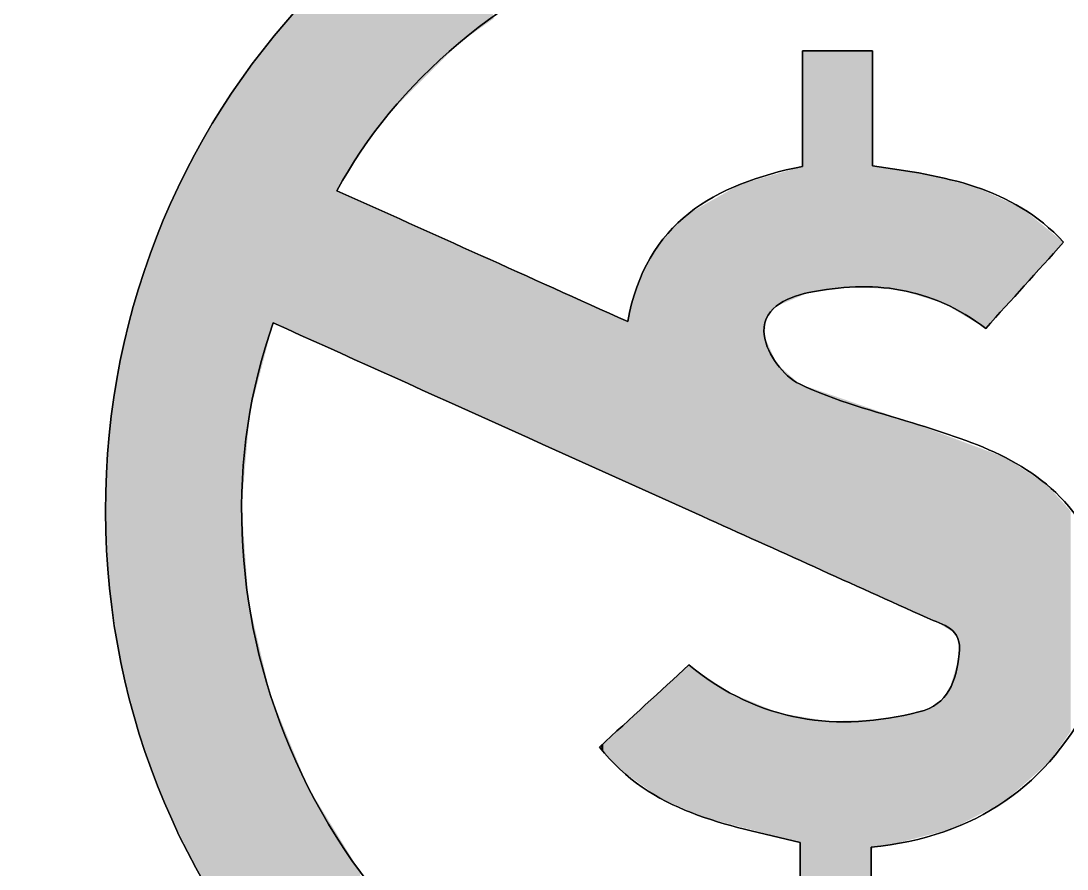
# Model space of a CAD drawing. Extents: x -1 to 338, y -185 to -55.
# Drawn here: x 317.4 to 323.65, y -64.82 to -59.75 of the extents above; entities that cross this region are included whole.
import ezdxf

# ---------------------------------------------------------------- set-up
doc = ezdxf.new("R2010")
doc.units = 0
doc.layers.add('CALQUE_1', color=7, linetype='CONTINUOUS')

# ---------------------------------------------------------------- blocks, each defined once
blk = doc.blocks.new('*U7')
at = {"layer": 'CALQUE_1', "color": 7}
for points in [[(320.0708, -59.8483), (320.0163, -58.8839), (320.0708, -58.8506)], [(320.0708, -59.8483), (320.0708, -58.8506), (320.2255, -59.7391)], [(320.0163, -59.8868), (319.8734, -58.9709), (320.0163, -58.8839)], [(320.0163, -59.8868), (320.0163, -58.8839), (320.0708, -59.8483)], [(319.8588, -60.0453), (319.8345, -58.998), (319.8588, -58.9798)], [(319.8734, -60.0306), (319.8588, -58.9798), (319.8734, -58.9709)], [(319.8588, -60.0453), (319.8588, -58.9798), (319.8734, -60.0306)], [(319.8734, -60.0306), (319.8734, -58.9709), (320.0163, -59.8868)], [(319.8345, -60.0698), (319.6027, -59.172), (319.8345, -58.998)], [(319.8345, -60.0698), (319.8345, -58.998), (319.8588, -60.0453)], [(319.5302, -60.3999), (319.5167, -59.2365), (319.5302, -59.2264)], [(319.6027, -60.3031), (319.5302, -59.2264), (319.6027, -59.172)], [(319.5302, -60.3999), (319.5302, -59.2264), (319.6027, -60.3031)], [(319.6027, -60.3031), (319.6027, -59.172), (319.8345, -60.0698)], [(319.5167, -60.4179), (319.4328, -59.3131), (319.5167, -59.2365)], [(319.5167, -60.4179), (319.5167, -59.2365), (319.5302, -60.3999)], [(319.4301, -60.5345), (319.2901, -59.4434), (319.4301, -59.3156)], [(319.4328, -60.5299), (319.4301, -59.3156), (319.4328, -59.3131)], [(319.4301, -60.5345), (319.4301, -59.3156), (319.4328, -60.5299)], [(319.4328, -60.5299), (319.4328, -59.3131), (319.5167, -60.4179)], [(319.2901, -61.7274), (319.2137, -59.5132), (319.2901, -59.4434)], [(319.2901, -60.7663), (319.2901, -59.4434), (319.4301, -60.5345)], [(319.2015, -61.6874), (319.1166, -59.6183), (319.2015, -59.5244)], [(319.2137, -61.693), (319.2015, -59.5244), (319.2137, -59.5132)], [(319.2015, -61.6874), (319.2015, -59.5244), (319.2137, -61.693)], [(319.2137, -61.693), (319.2137, -59.5132), (319.2901, -61.7274)], [(319.1166, -61.6492), (318.9263, -59.8289), (319.1166, -59.6183)], [(319.1166, -61.6492), (319.1166, -59.6183), (319.2015, -61.6874)], [(318.9096, -61.5558), (318.8939, -59.8698), (318.9096, -59.8487)], [(318.9153, -61.5584), (318.9096, -59.8487), (318.9153, -59.8411)], [(318.9096, -61.5558), (318.9096, -59.8487), (318.9153, -61.5584)], [(318.9263, -61.5634), (318.9153, -59.8411), (318.9263, -59.8289)], [(318.9153, -61.5584), (318.9153, -59.8411), (318.9263, -61.5634)], [(318.9263, -61.5634), (318.9263, -59.8289), (319.1166, -61.6492)], [(318.8939, -61.6156), (318.7699, -60.0368), (318.8939, -59.8698)], [(318.8939, -61.6156), (318.8939, -59.8698), (318.9096, -61.5558)], [(322.0707, -61.3906), (322.0707, -59.9314), (322.0968, -61.3797)], [(322.0968, -61.3797), (322.0707, -59.9314), (322.0968, -59.9314)], [(322.0968, -61.3797), (322.0968, -59.9314), (322.1076, -61.3752)], [(322.1076, -61.3752), (322.0968, -59.9314), (322.1076, -59.9314)], [(322.1076, -61.3752), (322.1076, -59.9314), (322.1522, -61.3697)], [(322.1522, -61.3697), (322.1076, -59.9314), (322.1522, -59.9314)], [(322.1522, -61.3697), (322.1522, -59.9314), (322.1892, -61.3651)], [(322.1892, -61.3651), (322.1522, -59.9314), (322.1892, -59.9314)], [(322.1892, -61.3651), (322.1892, -59.9314), (322.2294, -61.3601)], [(322.2294, -61.3601), (322.1892, -59.9314), (322.2294, -59.9314)], [(322.2294, -61.3601), (322.2294, -59.9314), (322.3529, -61.3447)], [(322.3529, -61.3447), (322.2294, -59.9314), (322.3529, -59.9314)], [(322.3529, -61.3447), (322.3529, -59.9314), (322.3706, -61.3425)], [(322.3706, -61.3425), (322.3529, -59.9314), (322.3706, -59.9314)], [(322.3706, -61.3425), (322.3706, -59.9314), (322.3739, -61.3421)], [(322.3739, -61.3421), (322.3706, -59.9314), (322.3739, -59.9314)], [(322.3739, -61.3421), (322.3739, -59.9314), (322.3766, -61.3418)], [(322.3766, -61.3418), (322.3739, -59.9314), (322.3766, -59.9314)], [(322.3766, -61.3418), (322.3766, -59.9314), (322.3862, -61.3406)], [(322.3862, -61.3406), (322.3766, -59.9314), (322.3862, -59.9314)], [(322.3862, -61.3406), (322.3862, -59.9314), (322.4656, -61.3462)], [(322.4656, -61.3462), (322.3862, -59.9314), (322.4656, -59.9314)], [(322.4656, -61.3462), (322.4656, -59.9314), (322.4782, -61.3471)], [(322.4782, -61.3471), (322.4656, -59.9314), (322.4782, -59.9314)], [(322.4782, -61.3471), (322.4782, -59.9314), (322.4797, -61.3472)], [(322.4797, -61.3472), (322.4782, -59.9314), (322.4797, -59.9314)], [(322.4797, -61.3472), (322.4797, -59.9314), (322.4892, -61.3479)], [(322.4892, -61.3479), (322.4797, -59.9314), (322.4892, -59.9314)], [(318.7699, -62.0901), (318.762, -60.0475), (318.7699, -60.0368)], [(318.7699, -62.0901), (318.7699, -60.0368), (318.8939, -61.6156)], [(318.7207, -65.2445), (318.6699, -60.1715), (318.7207, -60.1031)], [(318.762, -62.1799), (318.7207, -60.1031), (318.762, -60.0475)], [(318.7207, -62.6491), (318.7207, -60.1031), (318.762, -62.1799)], [(318.762, -62.1799), (318.762, -60.0475), (318.7699, -62.0901)], [(318.6602, -65.161), (318.4469, -60.5387), (318.6602, -60.1845)], [(318.6699, -65.1768), (318.6602, -60.1845), (318.6699, -60.1715)], [(318.6602, -65.161), (318.6602, -60.1845), (318.6699, -65.1768)], [(318.6699, -65.1768), (318.6699, -60.1715), (318.7207, -65.2445)], [(318.4469, -64.8104), (318.4386, -60.5525), (318.4469, -60.5387)], [(318.4469, -64.8104), (318.4469, -60.5387), (318.6602, -65.161)], [(318.4386, -64.7933), (318.2594, -60.9285), (318.4386, -60.5525)], [(318.4386, -64.7933), (318.4386, -60.5525), (318.4469, -64.8104)], [(321.9132, -61.4563), (321.8955, -60.6716), (321.9132, -60.6666)], [(321.9155, -61.4553), (321.9132, -60.6666), (321.9155, -60.6659)], [(321.9132, -61.4563), (321.9132, -60.6666), (321.9155, -61.4553)], [(321.9177, -61.4544), (321.9155, -60.6659), (321.9177, -60.6653)], [(321.9155, -61.4553), (321.9155, -60.6659), (321.9177, -61.4544)], [(321.9282, -61.45), (321.9177, -60.6653), (321.9282, -60.6623)], [(321.9177, -61.4544), (321.9177, -60.6653), (321.9282, -61.45)], [(322.0397, -61.4035), (321.9282, -60.6623), (322.0397, -60.6306)], [(321.9282, -61.45), (321.9282, -60.6623), (322.0397, -61.4035)], [(322.0528, -61.3981), (322.0397, -60.6306), (322.0528, -60.6268)], [(322.0397, -61.4035), (322.0397, -60.6306), (322.0528, -61.3981)], [(322.0558, -61.3968), (322.0528, -60.6268), (322.0558, -60.626)], [(322.0528, -61.3981), (322.0528, -60.6268), (322.0558, -61.3968)], [(322.0707, -61.3906), (322.0558, -60.626), (322.0707, -60.6218)], [(322.0558, -61.3968), (322.0558, -60.626), (322.0707, -61.3906)], [(322.4892, -61.3479), (322.4892, -60.6181), (322.4943, -61.3482)], [(322.4943, -61.3482), (322.4892, -60.6181), (322.4943, -60.6189)], [(322.4943, -61.3482), (322.4943, -60.6189), (322.5392, -61.3514)], [(322.5392, -61.3514), (322.4943, -60.6189), (322.5392, -60.626)], [(322.5392, -61.3514), (322.5392, -60.626), (322.5947, -61.3554)], [(322.5947, -61.3554), (322.5392, -60.626), (322.5947, -60.6348)], [(322.5947, -61.3554), (322.5947, -60.6348), (322.656, -61.3597)], [(322.656, -61.3597), (322.5947, -60.6348), (322.656, -60.6445)], [(322.656, -61.3597), (322.656, -60.6445), (322.6976, -61.3726)], [(322.6976, -61.3726), (322.656, -60.6445), (322.6976, -60.6511)], [(322.6976, -61.3726), (322.6976, -60.6511), (322.7197, -61.3794)], [(322.7197, -61.3794), (322.6976, -60.6511), (322.7197, -60.6546)], [(322.7197, -61.3794), (322.7197, -60.6546), (322.7278, -61.3819)], [(322.7278, -61.3819), (322.7197, -60.6546), (322.7278, -60.6558)], [(322.7278, -61.3819), (322.7278, -60.6558), (322.7462, -61.3876)], [(322.7462, -61.3876), (322.7278, -60.6558), (322.7462, -60.6587)], [(322.7462, -61.3876), (322.7462, -60.6587), (322.7703, -61.395)], [(322.7703, -61.395), (322.7462, -60.6587), (322.7703, -60.6626)], [(322.7703, -61.395), (322.7703, -60.6626), (322.7721, -61.3956)], [(322.7721, -61.3956), (322.7703, -60.6626), (322.7721, -60.6629)], [(322.7721, -61.3956), (322.7721, -60.6629), (322.7977, -61.4035)], [(322.7977, -61.4035), (322.7721, -60.6629), (322.7977, -60.6669)], [(322.7977, -61.4035), (322.7977, -60.6669), (322.8029, -61.4051)], [(322.8029, -61.4051), (322.7977, -60.6669), (322.8029, -60.6677)], [(322.8029, -61.4051), (322.8029, -60.6677), (322.8061, -61.4061)], [(322.8061, -61.4061), (322.8029, -60.6677), (322.8061, -60.6685)], [(322.8061, -61.4061), (322.8061, -60.6685), (322.8209, -61.4107)], [(322.8209, -61.4107), (322.8061, -60.6685), (322.8209, -60.6723)], [(321.7006, -62.8142), (321.6354, -60.7641), (321.7006, -60.7272)], [(321.711, -62.8189), (321.7006, -60.7272), (321.711, -60.7242)], [(321.7006, -62.8142), (321.7006, -60.7272), (321.711, -62.8189)], [(321.8427, -62.8784), (321.711, -60.7242), (321.8427, -60.6867)], [(321.711, -62.8189), (321.711, -60.7242), (321.8427, -62.8784)], [(321.8538, -61.5316), (321.8427, -60.6867), (321.8538, -60.6835)], [(321.8427, -61.6365), (321.8427, -60.6867), (321.8538, -61.5316)], [(321.8905, -61.4851), (321.8538, -60.6835), (321.8905, -60.6731)], [(321.8538, -61.5316), (321.8538, -60.6835), (321.8905, -61.4851)], [(321.8955, -61.4787), (321.8905, -60.6731), (321.8955, -60.6716)], [(321.8905, -61.4851), (321.8905, -60.6731), (321.8955, -61.4787)], [(321.8955, -61.4787), (321.8955, -60.6716), (321.9132, -61.4563)], [(322.8209, -61.4107), (322.8209, -60.6723), (322.8279, -61.4128)], [(322.8279, -61.4128), (322.8209, -60.6723), (322.8279, -60.674)], [(322.8279, -61.4128), (322.8279, -60.674), (322.8369, -61.4156)], [(322.8369, -61.4156), (322.8279, -60.674), (322.8369, -60.6763)], [(322.8369, -61.4156), (322.8369, -60.6763), (322.8692, -61.4256)], [(322.8692, -61.4256), (322.8369, -60.6763), (322.8692, -60.6844)], [(322.8692, -61.4256), (322.8692, -60.6844), (322.8862, -61.4308)], [(322.8862, -61.4308), (322.8692, -60.6844), (322.8862, -60.6887)], [(322.8862, -61.4308), (322.8862, -60.6887), (322.9158, -61.44)], [(322.9158, -61.44), (322.8862, -60.6887), (322.9158, -60.6962)], [(322.9158, -61.44), (322.9158, -60.6962), (322.9453, -61.4576)], [(322.9453, -61.4576), (322.9158, -60.6962), (322.9453, -60.7036)], [(322.9453, -61.4576), (322.9453, -60.7036), (322.963, -61.4682)], [(322.963, -61.4682), (322.9453, -60.7036), (322.963, -60.708)], [(322.963, -61.4682), (322.963, -60.708), (322.9795, -61.4781)], [(322.9795, -61.4781), (322.963, -60.708), (322.9795, -60.7122)], [(322.9795, -61.4781), (322.9795, -60.7122), (323.0028, -61.492)], [(323.0028, -61.492), (322.9795, -60.7122), (323.0028, -60.7181)], [(323.0028, -61.492), (323.0028, -60.7181), (323.0064, -61.4942)], [(323.0064, -61.4942), (323.0028, -60.7181), (323.0064, -60.719)], [(323.0064, -61.4942), (323.0064, -60.719), (323.0672, -61.5306)], [(323.0672, -61.5306), (323.0064, -60.719), (323.0672, -60.7343)], [(319.2901, -61.7274), (319.2901, -60.7663), (319.4301, -61.7905)], [(319.4301, -61.7905), (319.2901, -60.7663), (319.4301, -60.8293)], [(321.5965, -62.7672), (321.5399, -60.8181), (321.5965, -60.7861)], [(321.6354, -62.7848), (321.5965, -60.7861), (321.6354, -60.7641)], [(321.5965, -62.7672), (321.5965, -60.7861), (321.6354, -62.7848)], [(321.6354, -62.7848), (321.6354, -60.7641), (321.7006, -62.8142)], [(323.0672, -61.5306), (323.0672, -60.7343), (323.1025, -61.5517)], [(323.1025, -61.5517), (323.0672, -60.7343), (323.1025, -60.7432)], [(323.1025, -61.5517), (323.1025, -60.7432), (323.1644, -61.5887)], [(323.1644, -61.5887), (323.1025, -60.7432), (323.1644, -60.7714)], [(323.1644, -61.5887), (323.1644, -60.7714), (323.2462, -61.4984)], [(323.2462, -61.4984), (323.1644, -60.7714), (323.2462, -60.8088)], [(319.4301, -61.7905), (319.4301, -60.8293), (319.4328, -61.7917)], [(319.4328, -61.7917), (319.4301, -60.8293), (319.4328, -60.8306)], [(319.4328, -61.7917), (319.4328, -60.8306), (319.5167, -61.8295)], [(319.5167, -61.8295), (319.4328, -60.8306), (319.5167, -60.8683)], [(321.4829, -62.716), (321.4709, -60.8571), (321.4829, -60.8503)], [(321.4919, -62.72), (321.4829, -60.8503), (321.4919, -60.8452)], [(321.4829, -62.716), (321.4829, -60.8503), (321.4919, -62.72)], [(321.5399, -62.7417), (321.4919, -60.8452), (321.5399, -60.8181)], [(321.4919, -62.72), (321.4919, -60.8452), (321.5399, -62.7417)], [(321.5399, -62.7417), (321.5399, -60.8181), (321.5965, -62.7672)], [(323.2462, -61.4984), (323.2462, -60.8088), (323.2687, -61.4735)], [(323.2687, -61.4735), (323.2462, -60.8088), (323.2687, -60.8191)], [(323.2687, -61.4735), (323.2687, -60.8191), (323.2792, -61.4619)], [(323.2792, -61.4619), (323.2687, -60.8191), (323.2792, -60.8239)], [(323.2792, -61.4619), (323.2792, -60.8239), (323.2828, -61.458)], [(323.2828, -61.458), (323.2792, -60.8239), (323.2828, -60.8255)], [(323.2828, -61.458), (323.2828, -60.8255), (323.3122, -61.4255)], [(323.3122, -61.4255), (323.2828, -60.8255), (323.3122, -60.839)], [(323.3122, -61.4255), (323.3122, -60.839), (323.3807, -61.35)], [(323.3807, -61.35), (323.3122, -60.839), (323.3807, -60.8703)], [(319.5167, -61.8295), (319.5167, -60.8683), (319.5302, -61.8356)], [(319.5302, -61.8356), (319.5167, -60.8683), (319.5302, -60.8744)], [(319.5302, -61.8356), (319.5302, -60.8744), (319.6027, -61.8683)], [(319.6027, -61.8683), (319.5302, -60.8744), (319.6027, -60.907)], [(319.6027, -61.8683), (319.6027, -60.907), (319.8345, -61.9728)], [(319.8345, -61.9728), (319.6027, -60.907), (319.8345, -61.0114)], [(321.3749, -62.6672), (321.2651, -61.0225), (321.3749, -60.9179)], [(321.3887, -62.6735), (321.3749, -60.9179), (321.3887, -60.9047)], [(321.3749, -62.6672), (321.3749, -60.9179), (321.3887, -62.6735)], [(321.3914, -62.6747), (321.3887, -60.9047), (321.3914, -60.9021)], [(321.3887, -62.6735), (321.3887, -60.9047), (321.3914, -62.6747)], [(321.3923, -62.6751), (321.3914, -60.9021), (321.3923, -60.9016)], [(321.3914, -62.6747), (321.3914, -60.9021), (321.3923, -62.6751)], [(321.4209, -62.688), (321.3923, -60.9016), (321.4209, -60.8854)], [(321.3923, -62.6751), (321.3923, -60.9016), (321.4209, -62.688)], [(321.4307, -62.6924), (321.4209, -60.8854), (321.4307, -60.8799)], [(321.4209, -62.688), (321.4209, -60.8854), (321.4307, -62.6924)], [(321.452, -62.702), (321.4307, -60.8799), (321.452, -60.8678)], [(321.4307, -62.6924), (321.4307, -60.8799), (321.452, -62.702)], [(321.4709, -62.7105), (321.452, -60.8678), (321.4709, -60.8571)], [(321.452, -62.702), (321.452, -60.8678), (321.4709, -62.7105)], [(321.4709, -62.7105), (321.4709, -60.8571), (321.4829, -62.716)], [(323.3807, -61.35), (323.3807, -60.8703), (323.4172, -61.3097)], [(323.4172, -61.3097), (323.3807, -60.8703), (323.4172, -60.9002)], [(323.4172, -61.3097), (323.4172, -60.9002), (323.5272, -61.1883)], [(323.5272, -61.1883), (323.4172, -60.9002), (323.5272, -60.9904)], [(318.2526, -64.4029), (318.1096, -61.3386), (318.2526, -60.9427)], [(318.2594, -64.4215), (318.2526, -60.9427), (318.2594, -60.9285)], [(318.2526, -64.4029), (318.2526, -60.9427), (318.2594, -64.4215)], [(318.2594, -64.4215), (318.2594, -60.9285), (318.4386, -64.7933)], [(319.8345, -61.9728), (319.8345, -61.0114), (319.8588, -61.9837)], [(319.8588, -61.9837), (319.8345, -61.0114), (319.8588, -61.0223)], [(319.8588, -61.9837), (319.8588, -61.0223), (319.8734, -61.9903)], [(319.8734, -61.9903), (319.8588, -61.0223), (319.8734, -61.0289)], [(319.8734, -61.9903), (319.8734, -61.0289), (320.0163, -62.0547)], [(320.0163, -62.0547), (319.8734, -61.0289), (320.0163, -61.0932)], [(321.2628, -62.6167), (321.2298, -61.0718), (321.2628, -61.0257)], [(321.2651, -62.6177), (321.2628, -61.0257), (321.2651, -61.0225)], [(321.2628, -62.6167), (321.2628, -61.0257), (321.2651, -62.6177)], [(321.2651, -62.6177), (321.2651, -61.0225), (321.3749, -62.6672)], [(323.5272, -61.1883), (323.5272, -60.9904), (323.5449, -61.1687)], [(323.5449, -61.1687), (323.5272, -60.9904), (323.5449, -61.005)], [(323.5449, -61.1687), (323.5449, -61.005), (323.63, -61.0748)], [(320.0163, -62.0547), (320.0163, -61.0932), (320.0708, -62.0793)], [(320.0708, -62.0793), (320.0163, -61.0932), (320.0708, -61.1178)], [(321.2188, -62.5969), (321.1607, -61.1684), (321.2188, -61.0872)], [(321.2298, -62.6018), (321.2188, -61.0872), (321.2298, -61.0718)], [(321.2188, -62.5969), (321.2188, -61.0872), (321.2298, -62.6018)], [(321.2298, -62.6018), (321.2298, -61.0718), (321.2628, -62.6167)], [(320.0708, -62.0793), (320.0708, -61.1178), (320.2255, -62.1491)], [(320.2255, -62.1491), (320.0708, -61.1178), (320.2255, -61.1874)], [(321.1607, -62.5706), (321.1521, -61.187), (321.1607, -61.1684)], [(321.1607, -62.5706), (321.1607, -61.1684), (321.2188, -62.5969)], [(320.2255, -62.1491), (320.2255, -61.1874), (320.2413, -62.1562)], [(320.2413, -62.1562), (320.2255, -61.1874), (320.2413, -61.1945)], [(320.2413, -62.1562), (320.2413, -61.1945), (320.3299, -62.1961)], [(320.3299, -62.1961), (320.2413, -61.1945), (320.3299, -61.2344)], [(321.1521, -62.5668), (321.0856, -61.3313), (321.1521, -61.187)], [(321.1521, -62.5668), (321.1521, -61.187), (321.1607, -62.5706)], [(320.3299, -62.1961), (320.3299, -61.2344), (320.5156, -62.2798)], [(320.5156, -62.2798), (320.3299, -61.2344), (320.5156, -61.318)], [(318.1043, -63.9917), (317.9996, -61.7672), (318.1043, -61.3532)], [(318.1096, -64.0121), (318.1043, -61.3532), (318.1096, -61.3386)], [(318.1043, -63.9917), (318.1043, -61.3532), (318.1096, -64.0121)], [(318.1096, -64.0121), (318.1096, -61.3386), (318.2526, -64.4029)], [(320.5156, -62.2798), (320.5156, -61.318), (320.6118, -62.3232)], [(320.6118, -62.3232), (320.5156, -61.318), (320.6118, -61.3613)], [(321.0804, -62.5344), (321.0422, -61.4875), (321.0804, -61.3427)], [(321.0856, -62.5368), (321.0804, -61.3427), (321.0856, -61.3313)], [(321.0804, -62.5344), (321.0804, -61.3427), (321.0856, -62.5368)], [(321.0856, -62.5368), (321.0856, -61.3313), (321.1521, -62.5668)], [(320.6118, -62.3232), (320.6118, -61.3613), (320.6148, -62.3245)], [(320.6148, -62.3245), (320.6118, -61.3613), (320.6148, -61.3627)], [(320.6148, -62.3245), (320.6148, -61.3627), (320.6316, -62.3321)], [(320.6316, -62.3321), (320.6148, -61.3627), (320.6316, -61.3702)], [(320.6316, -62.3321), (320.6316, -61.3702), (320.8648, -62.4373)], [(320.8648, -62.4373), (320.6316, -61.3702), (320.8648, -61.4752)], [(320.8648, -62.4373), (320.8648, -61.4752), (320.8728, -62.4409)], [(320.8728, -62.4409), (320.8648, -61.4752), (320.8728, -61.4788)], [(320.8728, -62.4409), (320.8728, -61.4788), (320.8801, -62.4441)], [(320.8801, -62.4441), (320.8728, -61.4788), (320.8801, -61.4821)], [(320.8801, -62.4441), (320.8801, -61.4821), (320.9106, -62.4579)], [(320.9106, -62.4579), (320.8801, -61.4821), (320.9106, -61.4958)], [(320.9106, -62.4579), (320.9106, -61.4958), (320.9164, -62.4605)], [(320.9164, -62.4605), (320.9106, -61.4958), (320.9164, -61.4985)], [(320.9164, -62.4605), (320.9164, -61.4985), (320.9802, -62.4893)], [(320.9802, -62.4893), (320.9164, -61.4985), (320.9802, -61.5272)], [(320.9802, -62.4893), (320.9802, -61.5272), (321.0243, -62.5091)], [(321.0243, -62.5091), (320.9802, -61.5272), (321.0243, -61.547)], [(321.0307, -62.512), (321.0263, -61.5479), (321.0307, -61.531)], [(321.0422, -62.5172), (321.0307, -61.531), (321.0422, -61.4875)], [(321.0307, -62.512), (321.0307, -61.531), (321.0422, -62.5172)], [(321.0422, -62.5172), (321.0422, -61.4875), (321.0804, -62.5344)], [(321.0243, -62.5091), (321.0243, -61.547), (321.0263, -62.51)], [(321.0263, -62.51), (321.0243, -61.547), (321.0263, -61.5479)], [(321.0263, -62.51), (321.0263, -61.5479), (321.0307, -62.512)], [(321.8427, -62.8784), (321.8427, -61.6365), (321.8538, -62.8834)], [(321.8538, -62.8834), (321.8427, -61.6365), (321.8538, -61.6609)], [(321.8538, -62.8834), (321.8538, -61.6609), (321.8905, -62.8999)], [(321.8905, -62.8999), (321.8538, -61.6609), (321.8905, -61.7412)], [(317.996, -63.561), (317.9316, -62.2131), (317.996, -61.7815)], [(317.9996, -63.5845), (317.996, -61.7815), (317.9996, -61.7672)], [(317.996, -63.561), (317.996, -61.7815), (317.9996, -63.5845)], [(317.9996, -63.5845), (317.9996, -61.7672), (318.1043, -63.9917)], [(321.8905, -62.8999), (321.8905, -61.7412), (321.8955, -62.9022)], [(321.8955, -62.9022), (321.8905, -61.7412), (321.8955, -61.7523)], [(321.8955, -62.9022), (321.8955, -61.7523), (321.9132, -62.9102)], [(321.9132, -62.9102), (321.8955, -61.7523), (321.9132, -61.7911)], [(321.9132, -62.9102), (321.9132, -61.7911), (321.9155, -62.9113)], [(321.9155, -62.9113), (321.9132, -61.7911), (321.9155, -61.7962)], [(321.9155, -62.9113), (321.9155, -61.7962), (321.9177, -62.9122)], [(321.9177, -62.9122), (321.9155, -61.7962), (321.9177, -61.8008)], [(321.9177, -62.9122), (321.9177, -61.8008), (321.9282, -62.917)], [(321.9282, -62.917), (321.9177, -61.8008), (321.9282, -61.8102)], [(321.9282, -62.917), (321.9282, -61.8102), (322.0397, -62.9674)], [(322.0397, -62.9674), (321.9282, -61.8102), (322.0397, -61.9092)], [(322.0397, -62.9674), (322.0397, -61.9092), (322.0528, -62.9733)], [(322.0528, -62.9733), (322.0397, -61.9092), (322.0528, -61.9208)], [(322.0528, -62.9733), (322.0528, -61.9208), (322.0558, -62.9746)], [(322.0558, -62.9746), (322.0528, -61.9208), (322.0558, -61.9218)], [(322.0558, -62.9746), (322.0558, -61.9218), (322.0707, -62.9814)], [(322.0707, -62.9814), (322.0558, -61.9218), (322.0707, -61.927)], [(322.0707, -62.9814), (322.0707, -61.927), (322.0968, -62.9932)], [(322.0968, -62.9932), (322.0707, -61.927), (322.0968, -61.936)], [(322.0968, -62.9932), (322.0968, -61.936), (322.1076, -62.9981)], [(322.1076, -62.9981), (322.0968, -61.936), (322.1076, -61.9397)], [(322.1076, -62.9981), (322.1076, -61.9397), (322.1522, -63.0182)], [(322.1522, -63.0182), (322.1076, -61.9397), (322.1522, -61.9551)], [(322.1522, -63.0182), (322.1522, -61.9551), (322.1892, -63.0349)], [(322.1892, -63.0349), (322.1522, -61.9551), (322.1892, -61.9678)], [(322.1892, -63.0349), (322.1892, -61.9678), (322.2294, -63.0531)], [(322.2294, -63.0531), (322.1892, -61.9678), (322.2294, -61.9816)], [(322.2294, -63.0531), (322.2294, -61.9816), (322.3529, -63.1089)], [(322.3529, -63.1089), (322.2294, -61.9816), (322.3529, -62.0242)], [(322.3529, -63.1089), (322.3529, -62.0242), (322.3706, -63.1169)], [(322.3706, -63.1169), (322.3529, -62.0242), (322.3706, -62.0303)], [(322.3706, -63.1169), (322.3706, -62.0303), (322.3739, -63.1184)], [(322.3739, -63.1184), (322.3706, -62.0303), (322.3739, -62.0315)], [(322.3739, -63.1184), (322.3739, -62.0315), (322.3766, -63.1196)], [(322.3766, -63.1196), (322.3739, -62.0315), (322.3766, -62.0324)], [(322.3766, -63.1196), (322.3766, -62.0324), (322.3862, -63.124)], [(322.3862, -63.124), (322.3766, -62.0324), (322.3862, -62.0357)], [(322.3862, -63.124), (322.3862, -62.0357), (322.4656, -63.1599)], [(322.4656, -63.1599), (322.3862, -62.0357), (322.4656, -62.0631)], [(322.4656, -63.1599), (322.4656, -62.0631), (322.4782, -63.1656)], [(322.4782, -63.1656), (322.4656, -62.0631), (322.4782, -62.0674)], [(322.4782, -63.1656), (322.4782, -62.0674), (322.4797, -63.1662)], [(322.4797, -63.1662), (322.4782, -62.0674), (322.4797, -62.0679)], [(322.4797, -63.1662), (322.4797, -62.0679), (322.4892, -63.1705)], [(322.4892, -63.1705), (322.4797, -62.0679), (322.4892, -62.0712)], [(322.4892, -63.1705), (322.4892, -62.0712), (322.4943, -63.1728)], [(322.4943, -63.1728), (322.4892, -62.0712), (322.4943, -62.0729)], [(322.4943, -63.1728), (322.4943, -62.0729), (322.5392, -63.1931)], [(322.5392, -63.1931), (322.4943, -62.0729), (322.5392, -62.0884)], [(322.5392, -63.1931), (322.5392, -62.0884), (322.5947, -63.2182)], [(322.5947, -63.2182), (322.5392, -62.0884), (322.5947, -62.1075)], [(322.5947, -63.2182), (322.5947, -62.1075), (322.656, -63.2459)], [(322.656, -63.2459), (322.5947, -62.1075), (322.656, -62.1287)], [(322.656, -63.2459), (322.656, -62.1287), (322.6976, -63.2647)], [(322.6976, -63.2647), (322.656, -62.1287), (322.6976, -62.143)], [(322.6976, -63.2647), (322.6976, -62.143), (322.7197, -63.2747)], [(322.7197, -63.2747), (322.6976, -62.143), (322.7197, -62.1506)], [(322.7197, -63.2747), (322.7197, -62.1506), (322.7278, -63.2783)], [(322.7278, -63.2783), (322.7197, -62.1506), (322.7278, -62.1534)], [(322.7278, -63.2783), (322.7278, -62.1534), (322.7462, -63.2866)], [(322.7462, -63.2866), (322.7278, -62.1534), (322.7462, -62.1603)], [(322.7462, -63.2866), (322.7462, -62.1603), (322.7703, -63.2975)], [(322.7703, -63.2975), (322.7462, -62.1603), (322.7703, -62.1692)], [(317.9297, -63.1051), (317.9078, -62.6832), (317.9297, -62.2256)], [(317.9316, -63.1408), (317.9297, -62.2256), (317.9316, -62.2131)], [(317.9297, -63.1051), (317.9297, -62.2256), (317.9316, -63.1408)], [(317.9316, -63.1408), (317.9316, -62.2131), (317.996, -63.561)], [(322.7703, -63.2975), (322.7703, -62.1692), (322.7721, -63.2983)], [(322.7721, -63.2983), (322.7703, -62.1692), (322.7721, -62.1699)], [(322.7721, -63.2983), (322.7721, -62.1699), (322.7977, -63.3099)], [(322.7977, -63.3099), (322.7721, -62.1699), (322.7977, -62.1795)], [(322.7977, -63.3099), (322.7977, -62.1795), (322.8029, -63.3122)], [(322.8029, -63.3122), (322.7977, -62.1795), (322.8029, -62.1814)], [(322.8029, -63.3122), (322.8029, -62.1814), (322.8061, -63.3136)], [(322.8061, -63.3136), (322.8029, -62.1814), (322.8061, -62.1826)], [(322.8061, -63.3136), (322.8061, -62.1826), (322.8209, -63.3203)], [(322.8209, -63.3203), (322.8061, -62.1826), (322.8209, -62.1881)], [(322.8209, -63.3203), (322.8209, -62.1881), (322.8279, -63.3233)], [(322.8279, -63.3233), (322.8209, -62.1881), (322.8279, -62.1908)], [(322.8279, -63.3233), (322.8279, -62.1908), (322.8369, -63.3271)], [(322.8369, -63.3271), (322.8279, -62.1908), (322.8369, -62.1941)], [(322.8369, -63.3271), (322.8369, -62.1941), (322.8692, -63.3401)], [(322.8692, -63.3401), (322.8369, -62.1941), (322.8692, -62.2061)], [(322.8692, -63.3401), (322.8692, -62.2061), (322.8862, -63.3506)], [(322.8862, -63.3506), (322.8692, -62.2061), (322.8862, -62.2125)], [(322.8862, -63.3506), (322.8862, -62.2125), (322.9158, -63.3691)], [(322.9158, -63.3691), (322.8862, -62.2125), (322.9158, -62.2235)], [(322.9158, -63.3691), (322.9158, -62.2235), (322.9453, -63.3874)], [(322.9453, -63.3874), (322.9158, -62.2235), (322.9453, -62.2345)], [(322.9453, -63.3874), (322.9453, -62.2345), (322.963, -63.3983)], [(322.963, -63.3983), (322.9453, -62.2345), (322.963, -62.2411)], [(322.963, -63.3983), (322.963, -62.2411), (322.9795, -63.4086)], [(322.9795, -63.4086), (322.963, -62.2411), (322.9795, -62.2473)], [(322.9795, -63.4086), (322.9795, -62.2473), (323.0028, -63.462)], [(323.0028, -63.462), (322.9795, -62.2473), (323.0028, -62.256)], [(323.0028, -63.462), (323.0028, -62.256), (323.0064, -63.4703)], [(323.0064, -63.4703), (323.0028, -62.256), (323.0064, -62.2573)], [(323.0064, -64.555), (323.0064, -62.2573), (323.0672, -64.5233)], [(323.0672, -64.5233), (323.0064, -62.2573), (323.0672, -62.28)], [(323.0672, -64.5233), (323.0672, -62.28), (323.1025, -64.5048)], [(323.1025, -64.5048), (323.0672, -62.28), (323.1025, -62.2932)], [(323.1025, -64.5048), (323.1025, -62.2932), (323.1644, -64.4725)], [(323.1644, -64.4725), (323.1025, -62.2932), (323.1644, -62.3162)], [(323.1644, -64.4725), (323.1644, -62.3162), (323.2462, -64.4297)], [(323.2462, -64.4297), (323.1644, -62.3162), (323.2462, -62.3467)], [(323.2462, -64.4297), (323.2462, -62.3467), (323.2687, -64.4179)], [(323.2687, -64.4179), (323.2462, -62.3467), (323.2687, -62.3551)], [(323.2687, -64.4179), (323.2687, -62.3551), (323.2792, -64.4124)], [(323.2792, -64.4124), (323.2687, -62.3551), (323.2792, -62.3591)], [(323.2792, -64.4124), (323.2792, -62.3591), (323.2828, -64.4093)], [(323.2828, -64.4093), (323.2792, -62.3591), (323.2828, -62.3604)], [(323.2828, -64.4093), (323.2828, -62.3604), (323.3122, -64.3831)], [(323.3122, -64.3831), (323.2828, -62.3604), (323.3122, -62.3796)], [(323.3122, -64.3831), (323.3122, -62.3796), (323.3807, -64.3223)], [(323.3807, -64.3223), (323.3122, -62.3796), (323.3807, -62.4243)], [(323.3807, -64.3223), (323.3807, -62.4243), (323.4172, -64.2899)], [(323.4172, -64.2899), (323.3807, -62.4243), (323.4172, -62.4481)], [(323.4172, -64.2899), (323.4172, -62.4481), (323.5272, -64.1921)], [(323.5272, -64.1921), (323.4172, -62.4481), (323.5272, -62.5199)], [(323.5272, -64.1921), (323.5272, -62.5199), (323.5449, -64.1764)], [(323.5449, -64.1764), (323.5272, -62.5199), (323.5449, -62.5395)], [(323.5449, -64.1764), (323.5449, -62.5395), (323.63, -64.0554)], [(323.63, -64.0554), (323.5449, -62.5395), (323.63, -62.6338)], [(318.7207, -65.2445), (318.7207, -62.6491), (318.762, -65.2996)], [(318.762, -65.2996), (318.7207, -62.6491), (318.762, -63.2179)], [(323.63, -64.0554), (323.63, -62.6338), (323.6711, -63.9971)], [(323.6711, -63.9971), (323.63, -62.6338), (323.6711, -62.6792)], [(318.762, -65.2996), (318.762, -63.2179), (318.7699, -65.3101)], [(318.7699, -65.3101), (318.762, -63.2179), (318.7699, -63.2517)], [(318.7699, -65.3101), (318.7699, -63.2517), (318.8939, -65.4755)], [(318.8939, -65.4755), (318.7699, -63.2517), (318.8939, -63.7819)], [(323.0064, -64.555), (323.0028, -63.5634), (323.0064, -63.4703)], [(321.3887, -64.4681), (321.3749, -63.6134), (321.3887, -63.6007)], [(321.3887, -64.4681), (321.3887, -63.6007), (321.3914, -64.4693)], [(321.3914, -64.4693), (321.3887, -63.6007), (321.3914, -63.6025)], [(321.3914, -64.4693), (321.3914, -63.6025), (321.3923, -64.4697)], [(321.3923, -64.4697), (321.3914, -63.6025), (321.3923, -63.6032)], [(321.3923, -64.4697), (321.3923, -63.6032), (321.4209, -64.4822)], [(321.4209, -64.4822), (321.3923, -63.6032), (321.4209, -63.6228)], [(323.0028, -64.5569), (322.9795, -63.6393), (323.0028, -63.5634)], [(323.0028, -64.5569), (323.0028, -63.5634), (323.0064, -64.555)], [(321.3749, -64.4621), (321.2651, -63.7144), (321.3749, -63.6134)], [(321.3749, -64.4621), (321.3749, -63.6134), (321.3887, -64.4681)], [(321.4209, -64.4822), (321.4209, -63.6228), (321.4307, -64.4865)], [(321.4307, -64.4865), (321.4209, -63.6228), (321.4307, -63.63)], [(321.4307, -64.4865), (321.4307, -63.63), (321.452, -64.4957)], [(321.452, -64.4957), (321.4307, -63.63), (321.452, -63.6456)], [(321.452, -64.4957), (321.452, -63.6456), (321.4709, -64.504)], [(321.4709, -64.504), (321.452, -63.6456), (321.4709, -63.6595)], [(321.4709, -64.504), (321.4709, -63.6595), (321.4829, -64.5092)], [(321.4829, -64.5092), (321.4709, -63.6595), (321.4829, -63.6684)], [(322.9795, -64.5691), (322.963, -63.6931), (322.9795, -63.6393)], [(322.9795, -64.5691), (322.9795, -63.6393), (323.0028, -64.5569)], [(321.2628, -64.4132), (321.2298, -63.7469), (321.2628, -63.7165)], [(321.2651, -64.4142), (321.2628, -63.7165), (321.2651, -63.7144)], [(321.2628, -64.4132), (321.2628, -63.7165), (321.2651, -64.4142)], [(321.2651, -64.4142), (321.2651, -63.7144), (321.3749, -64.4621)], [(321.4829, -64.5092), (321.4829, -63.6684), (321.4919, -64.5116)], [(321.4919, -64.5116), (321.4829, -63.6684), (321.4919, -63.675)], [(321.4919, -64.5116), (321.4919, -63.675), (321.5399, -64.5241)], [(321.5399, -64.5241), (321.4919, -63.675), (321.5399, -63.7048)], [(321.5399, -64.5241), (321.5399, -63.7048), (321.5965, -64.5389)], [(321.5965, -64.5389), (321.5399, -63.7048), (321.5965, -63.7401)], [(322.963, -64.5778), (322.9453, -63.7507), (322.963, -63.6931)], [(322.963, -64.5778), (322.963, -63.6931), (322.9795, -64.5691)], [(318.8939, -65.4755), (318.8939, -63.7819), (318.9096, -65.4963)], [(318.9096, -65.4963), (318.8939, -63.7819), (318.9096, -63.8201)], [(321.2188, -64.394), (321.1607, -63.8105), (321.2188, -63.757)], [(321.2298, -64.3988), (321.2188, -63.757), (321.2298, -63.7469)], [(321.2188, -64.394), (321.2188, -63.757), (321.2298, -64.3988)], [(321.2298, -64.3988), (321.2298, -63.7469), (321.2628, -64.4132)], [(321.5965, -64.5389), (321.5965, -63.7401), (321.6354, -64.549)], [(321.6354, -64.549), (321.5965, -63.7401), (321.6354, -63.7642)], [(321.6354, -64.549), (321.6354, -63.7642), (321.7006, -64.566)], [(321.7006, -64.566), (321.6354, -63.7642), (321.7006, -63.7912)], [(321.7006, -64.566), (321.7006, -63.7912), (321.711, -64.5687)], [(321.711, -64.5687), (321.7006, -63.7912), (321.711, -63.7955)], [(322.9158, -64.59), (322.8862, -63.8213), (322.9158, -63.7859)], [(322.9453, -64.5823), (322.9158, -63.7859), (322.9453, -63.7507)], [(322.9158, -64.59), (322.9158, -63.7859), (322.9453, -64.5823)], [(322.9453, -64.5823), (322.9453, -63.7507), (322.963, -64.5778)], [(318.9096, -65.4963), (318.9096, -63.8201), (318.9153, -65.5039)], [(318.9153, -65.5039), (318.9096, -63.8201), (318.9153, -63.834)], [(318.9153, -65.5039), (318.9153, -63.834), (318.9263, -65.5185)], [(318.9263, -65.5185), (318.9153, -63.834), (318.9263, -63.8609)], [(321.1521, -64.3458), (321.0856, -63.8797), (321.1521, -63.8184)], [(321.1607, -64.352), (321.1521, -63.8184), (321.1607, -63.8105)], [(321.1521, -64.3458), (321.1521, -63.8184), (321.1607, -64.352)], [(321.1607, -64.352), (321.1607, -63.8105), (321.2188, -64.394)], [(321.711, -64.5687), (321.711, -63.7955), (321.8427, -64.603)], [(321.8427, -64.603), (321.711, -63.7955), (321.8427, -63.8499)], [(321.8427, -64.603), (321.8427, -63.8499), (321.8538, -64.6059)], [(321.8538, -64.6059), (321.8427, -63.8499), (321.8538, -63.8545)], [(321.8538, -64.6059), (321.8538, -63.8545), (321.8905, -64.6154)], [(321.8905, -64.6154), (321.8538, -63.8545), (321.8905, -63.8697)], [(322.8279, -64.6128), (322.8209, -63.8574), (322.8279, -63.8535)], [(322.8369, -64.6104), (322.8279, -63.8535), (322.8369, -63.8486)], [(322.8279, -64.6128), (322.8279, -63.8535), (322.8369, -64.6104)], [(322.8692, -64.6021), (322.8369, -63.8486), (322.8692, -63.8307)], [(322.8369, -64.6104), (322.8369, -63.8486), (322.8692, -64.6021)], [(322.8862, -64.5977), (322.8692, -63.8307), (322.8862, -63.8213)], [(322.8692, -64.6021), (322.8692, -63.8307), (322.8862, -64.5977)], [(322.8862, -64.5977), (322.8862, -63.8213), (322.9158, -64.59)], [(318.9263, -65.5185), (318.9263, -63.8609), (319.1166, -65.727)], [(319.1166, -65.727), (318.9263, -63.8609), (319.1166, -64.3263)], [(321.0804, -64.294), (321.0422, -63.9196), (321.0804, -63.8845)], [(321.0856, -64.2978), (321.0804, -63.8845), (321.0856, -63.8797)], [(321.0804, -64.294), (321.0804, -63.8845), (321.0856, -64.2978)], [(321.0856, -64.2978), (321.0856, -63.8797), (321.1521, -64.3458)], [(321.8905, -64.6154), (321.8905, -63.8697), (321.8955, -64.6168)], [(321.8955, -64.6168), (321.8905, -63.8697), (321.8955, -63.8718)], [(321.8955, -64.6168), (321.8955, -63.8718), (321.9132, -64.6214)], [(321.9132, -64.6214), (321.8955, -63.8718), (321.9132, -63.8791)], [(321.9132, -64.6214), (321.9132, -63.8791), (321.9155, -64.622)], [(321.9155, -64.622), (321.9132, -63.8791), (321.9155, -63.88)], [(321.9155, -64.622), (321.9155, -63.88), (321.9177, -64.6225)], [(321.9177, -64.6225), (321.9155, -63.88), (321.9177, -63.8809)], [(321.9177, -64.6225), (321.9177, -63.8809), (321.9282, -64.6253)], [(321.9282, -64.6253), (321.9177, -63.8809), (321.9282, -63.8853)], [(321.9282, -64.6253), (321.9282, -63.8853), (322.0397, -64.6543)], [(322.0397, -64.6543), (321.9282, -63.8853), (322.0397, -63.904)], [(322.0397, -64.6543), (322.0397, -63.904), (322.0528, -64.6578)], [(322.0528, -64.6578), (322.0397, -63.904), (322.0528, -63.9062)], [(322.0528, -64.6578), (322.0528, -63.9062), (322.0558, -64.6585)], [(322.0558, -64.6585), (322.0528, -63.9062), (322.0558, -63.9067)], [(322.0558, -65.3036), (322.0558, -63.9067), (322.0707, -65.3075)], [(322.0707, -65.3075), (322.0558, -63.9067), (322.0707, -63.9092)], [(322.0707, -65.3075), (322.0707, -63.9092), (322.0968, -65.3144)], [(322.0968, -65.3144), (322.0707, -63.9092), (322.0968, -63.9136)], [(322.0968, -65.3144), (322.0968, -63.9136), (322.1076, -65.3144)], [(322.1076, -65.3144), (322.0968, -63.9136), (322.1076, -63.9154)], [(322.1076, -65.3144), (322.1076, -63.9154), (322.1522, -65.3144)], [(322.1522, -65.3144), (322.1076, -63.9154), (322.1522, -63.9229)], [(322.5947, -64.6732), (322.5392, -63.9232), (322.5947, -63.9135)], [(322.656, -64.6573), (322.5947, -63.9135), (322.656, -63.9028)], [(322.5947, -64.6732), (322.5947, -63.9135), (322.656, -64.6573)], [(322.6976, -64.6466), (322.656, -63.9028), (322.6976, -63.8955)], [(322.656, -64.6573), (322.656, -63.9028), (322.6976, -64.6466)], [(322.7197, -64.6408), (322.6976, -63.8955), (322.7197, -63.8904)], [(322.6976, -64.6466), (322.6976, -63.8955), (322.7197, -64.6408)], [(322.7278, -64.6387), (322.7197, -63.8904), (322.7278, -63.8885)], [(322.7197, -64.6408), (322.7197, -63.8904), (322.7278, -64.6387)], [(322.7462, -64.634), (322.7278, -63.8885), (322.7462, -63.8842)], [(322.7278, -64.6387), (322.7278, -63.8885), (322.7462, -64.634)], [(322.7703, -64.6277), (322.7462, -63.8842), (322.7703, -63.8786)], [(322.7462, -64.634), (322.7462, -63.8842), (322.7703, -64.6277)], [(322.7721, -64.6272), (322.7703, -63.8786), (322.7721, -63.878)], [(322.7703, -64.6277), (322.7703, -63.8786), (322.7721, -64.6272)], [(322.7977, -64.6206), (322.7721, -63.878), (322.7977, -63.8703)], [(322.7721, -64.6272), (322.7721, -63.878), (322.7977, -64.6206)], [(322.8029, -64.6192), (322.7977, -63.8703), (322.8029, -63.8674)], [(322.7977, -64.6206), (322.7977, -63.8703), (322.8029, -64.6192)], [(322.8061, -64.6184), (322.8029, -63.8674), (322.8061, -63.8657)], [(322.8029, -64.6192), (322.8029, -63.8674), (322.8061, -64.6184)], [(322.8209, -64.6146), (322.8061, -63.8657), (322.8209, -63.8574)], [(322.8061, -64.6184), (322.8061, -63.8657), (322.8209, -64.6146)], [(322.8209, -64.6146), (322.8209, -63.8574), (322.8279, -64.6128)], [(320.9802, -64.2217), (320.9164, -64.0354), (320.9802, -63.9767)], [(321.0243, -64.2535), (320.9802, -63.9767), (321.0243, -63.9361)], [(320.9802, -64.2217), (320.9802, -63.9767), (321.0243, -64.2535)], [(321.0263, -64.255), (321.0243, -63.9361), (321.0263, -63.9343)], [(321.0243, -64.2535), (321.0243, -63.9361), (321.0263, -64.255)], [(321.0307, -64.2582), (321.0263, -63.9343), (321.0307, -63.9302)], [(321.0263, -64.255), (321.0263, -63.9343), (321.0307, -64.2582)], [(321.0422, -64.2665), (321.0307, -63.9302), (321.0422, -63.9196)], [(321.0307, -64.2582), (321.0307, -63.9302), (321.0422, -64.2665)], [(321.0422, -64.2665), (321.0422, -63.9196), (321.0804, -64.294)], [(322.1522, -65.3144), (322.1522, -63.9229), (322.1892, -65.3144)], [(322.1892, -65.3144), (322.1522, -63.9229), (322.1892, -63.9291)], [(322.1892, -65.3144), (322.1892, -63.9291), (322.2294, -65.3144)], [(322.2294, -65.3144), (322.1892, -63.9291), (322.2294, -63.9358)], [(322.3529, -65.3144), (322.2294, -63.9358), (322.3529, -63.9308)], [(322.2294, -65.3144), (322.2294, -63.9358), (322.3529, -65.3144)], [(322.3706, -65.3144), (322.3529, -63.9308), (322.3706, -63.9301)], [(322.3529, -65.3144), (322.3529, -63.9308), (322.3706, -65.3144)], [(322.3739, -65.3144), (322.3706, -63.9301), (322.3739, -63.93)], [(322.3706, -65.3144), (322.3706, -63.9301), (322.3739, -65.3144)], [(322.3766, -65.3144), (322.3739, -63.93), (322.3766, -63.9298)], [(322.3739, -65.3144), (322.3739, -63.93), (322.3766, -65.3144)], [(322.3862, -65.3144), (322.3766, -63.9298), (322.3862, -63.9295)], [(322.3766, -65.3144), (322.3766, -63.9298), (322.3862, -65.3144)], [(322.4656, -65.3144), (322.3862, -63.9295), (322.4656, -63.9262)], [(322.3862, -65.3144), (322.3862, -63.9295), (322.4656, -65.3144)], [(322.4782, -65.3012), (322.4656, -63.9262), (322.4782, -63.9257)], [(322.4656, -65.3144), (322.4656, -63.9262), (322.4782, -65.3012)], [(322.4782, -65.3012), (322.4782, -63.9257), (322.4797, -65.2997)], [(322.4797, -65.2997), (322.4782, -63.9257), (322.4797, -63.9257)], [(322.4892, -64.6971), (322.4797, -63.9257), (322.4892, -63.9253)], [(322.4797, -64.7175), (322.4797, -63.9257), (322.4892, -64.6971)], [(322.4943, -64.6863), (322.4892, -63.9253), (322.4943, -63.9251)], [(322.4892, -64.6971), (322.4892, -63.9253), (322.4943, -64.6863)], [(322.5392, -64.6804), (322.4943, -63.9251), (322.5392, -63.9232)], [(322.4943, -64.6863), (322.4943, -63.9251), (322.5392, -64.6804)], [(322.5392, -64.6804), (322.5392, -63.9232), (322.5947, -64.6732)], [(320.9106, -64.1474), (320.8801, -64.0688), (320.9106, -64.0408)], [(320.9164, -64.1536), (320.9106, -64.0408), (320.9164, -64.0354)], [(320.9106, -64.1474), (320.9106, -64.0408), (320.9164, -64.1536)], [(320.9164, -64.1536), (320.9164, -64.0354), (320.9802, -64.2217)], [(320.8728, -64.1071), (320.8648, -64.0829), (320.8728, -64.0755)], [(320.8801, -64.1149), (320.8728, -64.0755), (320.8801, -64.0688)], [(320.8728, -64.1071), (320.8728, -64.0755), (320.8801, -64.1149)], [(320.8801, -64.1149), (320.8801, -64.0688), (320.9106, -64.1474)], [(319.1166, -65.727), (319.1166, -64.3263), (319.2015, -65.8199)], [(319.2015, -65.8199), (319.1166, -64.3263), (319.2015, -64.4643)], [(319.2015, -65.8199), (319.2015, -64.4643), (319.2137, -65.8333)], [(319.2137, -65.8333), (319.2015, -64.4643), (319.2137, -64.4842)], [(319.2137, -65.8333), (319.2137, -64.4842), (319.2901, -65.9023)], [(319.2901, -65.9023), (319.2137, -64.4842), (319.2901, -64.6085)], [(319.2901, -65.9023), (319.2901, -64.6085), (319.4301, -66.0287)], [(319.4301, -66.0287), (319.2901, -64.6085), (319.4301, -64.8362)]]:
    blk.add_solid(points, dxfattribs=at)
blk = doc.blocks.new('BLOCK_4')
at = {"layer": 'CALQUE_1'}
for points, knots in [([(337.7362, -68.2852), (337.6424, -68.2813), (337.5486, -68.2739), (337.4548, -68.2739), (327.1384, -68.2735), (316.822, -68.2743), (306.5055, -68.2689), (306.3141, -68.2688), (306.2101, -68.333), (306.103, -68.4837), (304.9405, -70.1185), (303.3665, -71.1357), (301.3798, -71.3847), (298.5938, -71.7339), (296.3461, -70.7326), (294.678, -68.4649), (294.5768, -68.3273), (294.482, -68.2617), (294.3092, -68.2697), (293.9554, -68.286), (293.6006, -68.2813), (293.2462, -68.2852), (293.2462, -63.7536), (293.2462, -59.222), (293.2462, -54.6883), (308.0762, -54.6883), (322.9062, -54.6883), (337.7362, -54.6883), (337.7362, -59.222), (337.7362, -63.7536), (337.7362, -68.2852)], [0, 0, 0, 0, 1, 1, 1, 2, 2, 2, 3, 3, 3, 4, 4, 4, 5, 5, 5, 6, 6, 6, 7, 7, 7, 8, 8, 8, 9, 9, 9, 10, 10, 10, 10]), ([(322.3529, -58.2153), (319.881, -58.2219), (317.9027, -60.2103), (317.9078, -62.6832), (317.9129, -65.157), (319.8964, -67.1294), (322.3739, -67.1243), (324.8267, -67.1194), (326.8089, -65.1199), (326.7981, -62.6616), (326.7872, -60.196), (324.8006, -58.2089), (322.3529, -58.2153)], [0, 0, 0, 0, 1, 1, 1, 2, 2, 2, 3, 3, 3, 4, 4, 4, 4]), ([(322.3529, -58.2153), (324.8006, -58.2089), (326.7872, -60.196), (326.7981, -62.6616), (326.8089, -65.1199), (324.8267, -67.1194), (322.3739, -67.1243), (319.8964, -67.1294), (317.9129, -65.157), (317.9078, -62.6832), (317.9027, -60.2103), (319.881, -58.2219), (322.3529, -58.2153)], [0, 0, 0, 0, 1, 1, 1, 2, 2, 2, 3, 3, 3, 4, 4, 4, 4]), ([(325.8112, -63.707), (326.3122, -62.3127), (325.7497, -60.1763), (323.7677, -59.3239), (321.9002, -58.5209), (319.9754, -59.4835), (319.2901, -60.7663), (319.8619, -61.0237), (320.4328, -61.2807), (321.0263, -61.5479), (321.1335, -60.9568), (321.5445, -60.7256), (322.0707, -60.6218), (322.0707, -60.3793), (322.0707, -60.1581), (322.0707, -59.9314), (322.2179, -59.9314), (322.3434, -59.9314), (322.4892, -59.9314), (322.4892, -60.1693), (322.4892, -60.3909), (322.4892, -60.6181), (322.9136, -60.6785), (323.32, -60.739), (323.63, -61.0748), (323.4692, -61.2522), (323.3198, -61.4171), (323.1644, -61.5887), (322.841, -61.3416), (322.4844, -61.2963), (322.1076, -61.3752), (321.9675, -61.4046), (321.8177, -61.4749), (321.8427, -61.6365), (321.859, -61.7422), (321.9563, -61.8743), (322.0528, -61.9208), (322.2658, -62.0234), (322.5001, -62.0828), (322.7278, -62.1534), (323.1099, -62.2719), (323.4908, -62.389), (323.7322, -62.7469), (323.7542, -62.7795), (323.8011, -62.7984), (323.8399, -62.816), (324.4916, -63.1114), (325.1437, -63.4056), (325.8112, -63.707)], [0, 0, 0, 0, 1, 1, 1, 2, 2, 2, 3, 3, 3, 4, 4, 4, 5, 5, 5, 6, 6, 6, 7, 7, 7, 8, 8, 8, 9, 9, 9, 10, 10, 10, 11, 11, 11, 12, 12, 12, 13, 13, 13, 14, 14, 14, 15, 15, 15, 16, 16, 16, 16]), ([(325.8112, -63.707), (325.1437, -63.4056), (324.4916, -63.1114), (323.8399, -62.816), (323.8011, -62.7984), (323.7542, -62.7795), (323.7322, -62.7469), (323.4908, -62.389), (323.1099, -62.2719), (322.7278, -62.1534), (322.5001, -62.0828), (322.2658, -62.0234), (322.0528, -61.9208), (321.9563, -61.8743), (321.859, -61.7422), (321.8427, -61.6365), (321.8177, -61.4749), (321.9675, -61.4046), (322.1076, -61.3752), (322.4844, -61.2963), (322.841, -61.3416), (323.1644, -61.5887), (323.3198, -61.4171), (323.4692, -61.2522), (323.63, -61.0748), (323.32, -60.739), (322.9136, -60.6785), (322.4892, -60.6181), (322.4892, -60.3909), (322.4892, -60.1693), (322.4892, -59.9314), (322.3434, -59.9314), (322.2179, -59.9314), (322.0707, -59.9314), (322.0707, -60.1581), (322.0707, -60.3793), (322.0707, -60.6218), (321.5445, -60.7256), (321.1335, -60.9568), (321.0263, -61.5479), (320.4328, -61.2807), (319.8619, -61.0237), (319.2901, -60.7663), (319.9754, -59.4835), (321.9002, -58.5209), (323.7677, -59.3239), (325.7497, -60.1763), (326.3122, -62.3127), (325.8112, -63.707)], [0, 0, 0, 0, 1, 1, 1, 2, 2, 2, 3, 3, 3, 4, 4, 4, 5, 5, 5, 6, 6, 6, 7, 7, 7, 8, 8, 8, 9, 9, 9, 10, 10, 10, 11, 11, 11, 12, 12, 12, 13, 13, 13, 14, 14, 14, 15, 15, 15, 16, 16, 16, 16]), ([(318.9096, -61.5558), (318.3462, -63.1314), (319.0416, -65.257), (321.0076, -66.0495), (322.9047, -66.8142), (324.7912, -65.8082), (325.4584, -64.5083), (324.9126, -64.2624), (324.3675, -64.0168), (323.8144, -63.7676), (323.542, -64.3229), (323.1046, -64.6251), (322.4797, -64.6878), (322.4797, -64.8989), (322.4797, -65.1051), (322.4797, -65.3144), (322.3288, -65.3144), (322.2036, -65.3144), (322.0558, -65.3144), (322.0558, -65.0846), (322.0558, -64.8707), (322.0558, -64.6585), (321.6087, -64.5518), (321.1676, -64.4812), (320.8583, -64.089), (321.0452, -63.9168), (321.2225, -63.7536), (321.3907, -63.5989), (321.8207, -63.9464), (322.277, -64.0012), (322.7661, -63.8796), (322.9428, -63.8357), (322.987, -63.6952), (323.0068, -63.5333), (323.0257, -63.379), (322.9101, -63.3607), (322.8141, -63.3173), (322.3662, -63.115), (321.9185, -62.9124), (321.4705, -62.7104), (320.6216, -62.3274), (319.7725, -61.9448), (318.9096, -61.5558)], [0, 0, 0, 0, 1, 1, 1, 2, 2, 2, 3, 3, 3, 4, 4, 4, 5, 5, 5, 6, 6, 6, 7, 7, 7, 8, 8, 8, 9, 9, 9, 10, 10, 10, 11, 11, 11, 12, 12, 12, 13, 13, 13, 14, 14, 14, 14]), ([(318.9096, -61.5558), (319.7725, -61.9448), (320.6216, -62.3274), (321.4705, -62.7104), (321.9185, -62.9124), (322.3662, -63.115), (322.8141, -63.3173), (322.9101, -63.3607), (323.0257, -63.379), (323.0068, -63.5333), (322.987, -63.6952), (322.9428, -63.8357), (322.7661, -63.8796), (322.277, -64.0012), (321.8207, -63.9464), (321.3907, -63.5989), (321.2225, -63.7536), (321.0452, -63.9168), (320.8583, -64.089), (321.1676, -64.4812), (321.6087, -64.5518), (322.0558, -64.6585), (322.0558, -64.8707), (322.0558, -65.0846), (322.0558, -65.3144), (322.2036, -65.3144), (322.3288, -65.3144), (322.4797, -65.3144), (322.4797, -65.1051), (322.4797, -64.8989), (322.4797, -64.6878), (323.1046, -64.6251), (323.542, -64.3229), (323.8144, -63.7676), (324.3675, -64.0168), (324.9126, -64.2624), (325.4584, -64.5083), (324.7912, -65.8082), (322.9047, -66.8142), (321.0076, -66.0495), (319.0416, -65.257), (318.3462, -63.1314), (318.9096, -61.5558)], [0, 0, 0, 0, 1, 1, 1, 2, 2, 2, 3, 3, 3, 4, 4, 4, 5, 5, 5, 6, 6, 6, 7, 7, 7, 8, 8, 8, 9, 9, 9, 10, 10, 10, 11, 11, 11, 12, 12, 12, 13, 13, 13, 14, 14, 14, 14])]:
    blk.add_open_spline(points, degree=3, knots=knots, dxfattribs=at)
at = {"layer": 'CALQUE_1', "color": 7}
blk.add_blockref('*U7', (0, 0), dxfattribs=at)
blk = doc.blocks.new('BLOCK_3')
at = {"layer": 'CALQUE_1'}
blk.add_blockref('BLOCK_4', (0, 0), dxfattribs=at)
blk = doc.blocks.new('BLOCK_2')
at = {"layer": 'CALQUE_1'}
blk.add_blockref('BLOCK_3', (0, 0), dxfattribs=at)

msp = doc.modelspace()

# ---------------------------------------------------------------- block references
at = {"layer": 'CALQUE_1'}
msp.add_blockref('BLOCK_2', (0, 0), dxfattribs=at)

doc.saveas('drawing.dxf')
